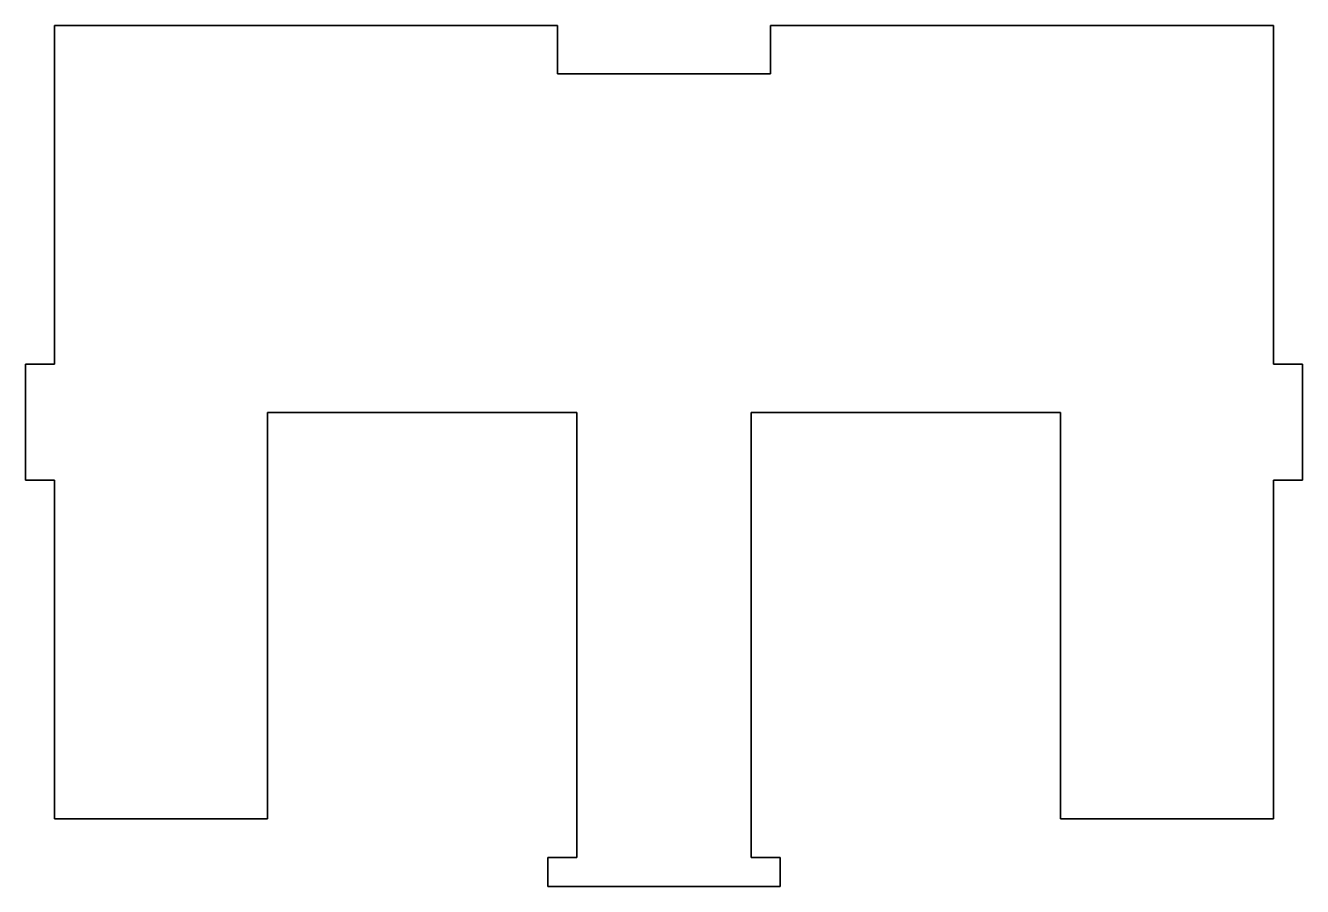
# Model space of a CAD drawing. Header units: millimetres. Extents: x -131 to 1, y 7 to 96.
import ezdxf

# ---------------------------------------------------------------- set-up
doc = ezdxf.new("R2010")
doc.units = ezdxf.units.MM
doc.layers.get('0').update_dxf_attribs({"linetype": 'CONTINUOUS'})

msp = doc.modelspace()

# ---------------------------------------------------------------- linework, layer by layer
for points in [[(-73.5, 10), (-73.5, 56), (-105.5, 56), (-105.5, 14), (-127.5, 14), (-127.5, 49), (-130.5, 49), (-130.5, 61), (-127.5, 61), (-127.5, 96), (-75.5, 96), (-75.5, 91), (-53.5, 91), (-53.5, 96), (-1.5, 96), (-1.5, 61), (1.5, 61), (1.5, 49), (-1.5, 49), (-1.5, 14), (-23.5, 14), (-23.5, 56), (-55.5, 56), (-55.5, 10), (-52.5, 10), (-52.5, 7), (-76.5, 7), (-76.5, 10)], [(-73.5, 10), (-76.5, 10), (-76.5, 7), (-52.5, 7), (-52.5, 10), (-55.5, 10), (-55.5, 56), (-23.5, 56), (-23.5, 14), (-1.5, 14), (-1.5, 49), (1.5, 49), (1.5, 61), (-1.5, 61), (-1.5, 96), (-53.5, 96), (-53.5, 91), (-75.5, 91), (-75.5, 96), (-127.5, 96), (-127.5, 61), (-130.5, 61), (-130.5, 49), (-127.5, 49), (-127.5, 14), (-105.5, 14), (-105.5, 56), (-73.5, 56)]]:
    msp.add_lwpolyline(points, close=True)

doc.saveas('drawing.dxf')
